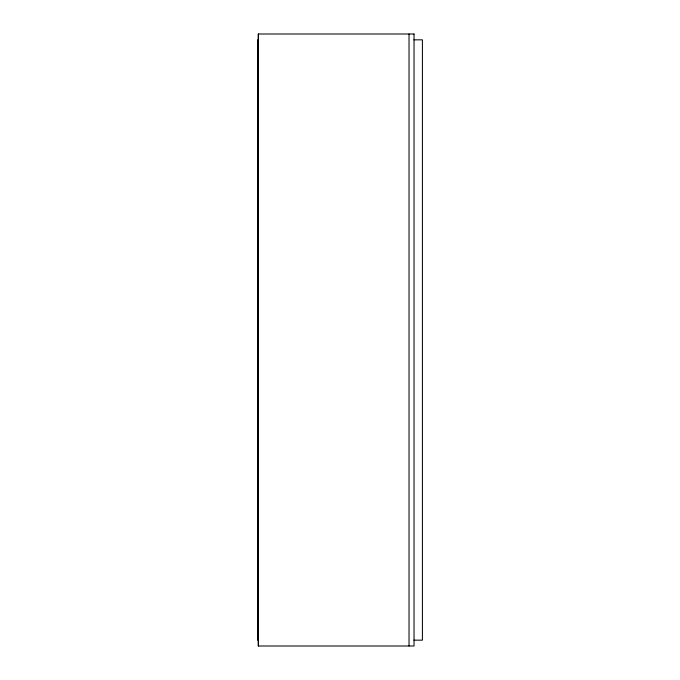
<?xml version="1.0" encoding="UTF-8"?>
<svg xmlns="http://www.w3.org/2000/svg" width="680" height="680" viewBox="0 0 680 680"><rect width="100%" height="100%" fill="white"/><g stroke="black" fill="none" stroke-linecap="round" stroke-linejoin="round"><path stroke-width="1.02" d="M413.958 39.839L422.407 39.839L422.407 640.16L413.958 640.16M409.028 34L409.028 646M258.425 34L258.425 646M257.593 39.839L257.593 640.16M414.035 34L258.255 34L258.255 646L414.035 646L414.035 34"/></g></svg>
